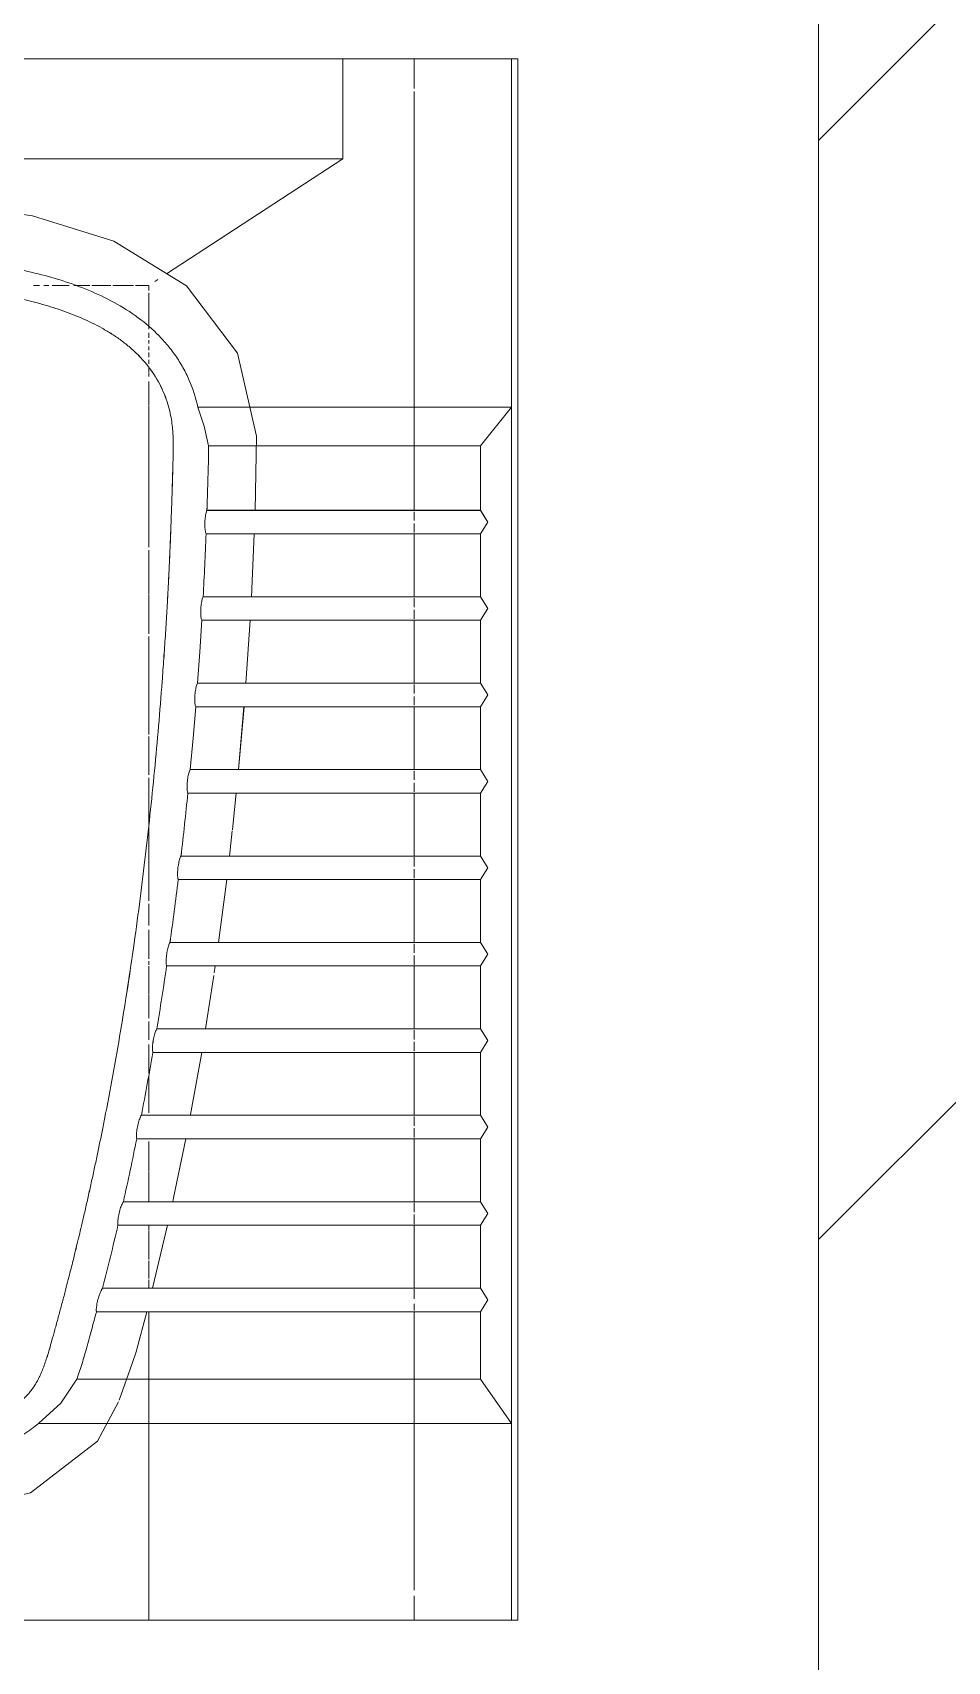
# Model space of a CAD drawing. Header units: millimetres. Extents: x -4000 to 187956, y -58990 to 162485.
# Drawn here: x 3847 to 4200, y 76536 to 77165 of the extents above; entities that cross this region are included whole.
import ezdxf

# ---------------------------------------------------------------- set-up
doc = ezdxf.new("R2010")
doc.units = ezdxf.units.MM
for name, color, linetype, lineweight in [('A-WALL', 113, 'Continuous', 13), ('A-WALL-PATT', 111, 'Continuous', 13), ('P-SANR-FIXT', 6, 'Continuous', 9)]:
    doc.layers.add(name, color=color, linetype=linetype, lineweight=lineweight)

# ---------------------------------------------------------------- blocks, each defined once
blk = doc.blocks.new('WCPan-SquattingPan-Vitra-ArkitektSeries-5952 - CMPX502N-V874-FFS - TANG 1')
at = {"layer": 'P-SANR-FIXT', "color": 250}
for p, q in [((250.56, 212.38), (-250.56, 212.38)), ((250.56, 212.38), (250.56, 77.95)), ((252.96, 212.38), (250.56, 212.38)), ((252.96, -390.25), (252.96, 212.38)), ((129.51, 77.95), (250.56, 77.95)), ((250.56, 77.95), (238.61, 63.05)), ((250.56, -314.32), (250.56, 77.95)), ((238.61, 63.05), (133.65, 63.05)), ((238.61, 38.12), (238.61, 63.05)), ((238.61, 38.12), (133, 38.12)), ((132.67, 29.03), (238.61, 29.03)), ((238.61, 4.77), (238.61, 29.03)), ((238.61, 4.77), (131.54, 4.77)), ((131.02, -4.33), (238.61, -4.33)), ((238.61, -28.59), (238.61, -4.33)), ((238.61, -28.59), (129.37, -28.59)), ((128.66, -37.68), (238.61, -37.68)), ((238.61, -61.94), (238.61, -37.68)), ((238.61, -61.94), (126.53, -61.94)), ((125.63, -71.04), (238.61, -71.04)), ((238.61, -95.3), (238.61, -71.04)), ((238.61, -95.3), (123, -95.3)), ((121.91, -104.39), (238.61, -104.39)), ((238.61, -128.65), (238.61, -104.39)), ((238.61, -128.65), (118.75, -128.65)), ((117.45, -137.74), (238.61, -137.74)), ((238.61, -162), (238.61, -137.74)), ((238.61, -162), (113.67, -162)), ((112.13, -171.1), (238.61, -171.1)), ((238.61, -195.36), (238.61, -171.1)), ((238.61, -195.36), (107.69, -195.36)), ((105.9, -204.45), (238.61, -204.45)), ((238.61, -204.45), (238.61, -228.71)), ((238.61, -228.71), (100.75, -228.71)), ((98.67, -237.81), (238.61, -237.81)), ((238.61, -262.07), (238.61, -237.81)), ((238.61, -262.07), (92.74, -262.07)), ((90.37, -271.16), (238.61, -271.16)), ((238.61, -297.17), (238.61, -271.16)), ((82.82, -297.17), (238.61, -297.17)), ((238.61, -297.17), (250.56, -314.32)), ((250.56, -314.32), (68.02, -314.32)), ((250.56, -314.32), (250.56, -390.25)), ((250.56, -390.25), (-250.56, -390.25)), ((250.56, -390.25), (252.96, -390.25))]:
    blk.add_line(p, q, dxfattribs=at)
at = {"layer": 'P-SANR-FIXT', "color": 253}
for p, q in [((185.5, 212.38), (25, 212.38)), ((185.5, 173.73), (185.5, 212.38)), ((185.5, 212.38), (212.95, 212.38)), ((212.95, 212.38), (212.95, 200.97)), ((252.96, 212.38), (212.95, 212.38)), ((212.95, 199.81), (212.95, 38.12)), ((185.5, 173.73), (-184.71, 173.73)), ((117.43, 129.42), (185.5, 173.73)), ((66.03, 124.95), (68.38, 124.95)), ((110.55, 78.62), (110.55, 87.84)), ((110.55, 23.87), (110.55, 78.35)), ((212.95, 37.56), (212.95, 34.16)), ((212.95, 33), (212.95, 29.59)), ((151.27, 29.02), (150.15, 4.79)), ((212.95, 29.03), (212.95, 4.77)), ((110.55, 5.62), (110.55, 22.72)), ((110.55, -9.6), (110.55, 5.36)), ((212.95, 4.22), (212.95, 0.8)), ((149.63, -4.32), (148.01, -28.61)), ((212.95, -0.34), (212.95, -3.77)), ((212.95, -4.33), (212.95, -28.59)), ((110.55, -48.42), (110.55, -10.59)), ((212.95, -29.13), (212.95, -32.57)), ((147.31, -37.71), (145.19, -61.94)), ((212.95, -33.69), (212.95, -37.13)), ((212.95, -37.68), (212.95, -61.94)), ((110.55, -63.98), (110.55, -49.13)), ((212.95, -62.46), (212.95, -65.94)), ((110.55, -82.91), (110.55, -65.09)), ((212.95, -67.02), (212.95, -70.5)), ((144.31, -71.03), (142.84, -85.13)), ((212.95, -71.04), (212.95, -95.3)), ((142.79, -85.63), (141.71, -95.3)), ((212.95, -95.8), (212.95, -99.31)), ((212.95, -100.36), (212.95, -103.87)), ((140.63, -104.4), (137.5, -128.65)), ((212.95, -104.39), (212.95, -128.65)), ((212.95, -129.14), (212.95, -132.68)), ((136.22, -137.75), (135.84, -140.38)), ((212.95, -133.69), (212.95, -137.24)), ((212.95, -137.74), (212.95, -162)), ((135.69, -141.39), (132.5, -162.01)), ((212.95, -162.47), (212.95, -166.05)), ((212.95, -167.03), (212.95, -170.61)), ((212.95, -171.1), (212.95, -195.36)), ((212.95, -195.8), (212.95, -199.43)), ((212.95, -200.36), (212.95, -203.99)), ((212.95, -204.45), (212.95, -228.71)), ((212.95, -229.13), (212.95, -232.8)), ((212.95, -233.69), (212.95, -237.36)), ((212.95, -237.81), (212.95, -262.07)), ((212.95, -262.46), (212.95, -266.18)), ((212.95, -268.13), (212.95, -270.74)), ((109.75, -271.26), (105.82, -286.12)), ((110.55, -340.98), (110.55, -271.16)), ((212.95, -271.16), (212.95, -378.62)), ((110.55, -390.25), (110.55, -341.14)), ((212.95, -380.83), (212.95, -390.25)), ((-110.49, -390.25), (110.55, -390.25)), ((212.95, -390.25), (110.55, -390.25)), ((212.95, -390.25), (252.96, -390.25))]:
    blk.add_line(p, q, dxfattribs=at)
at = {"layer": 'P-SANR-FIXT', "color": 254}
for p, q in [((112.91, 126.48), (114.09, 127.25)), ((70.06, 124.95), (71.99, 124.95)), ((73.28, 124.95), (76.77, 124.95)), ((76.95, 124.95), (79.82, 124.95)), ((81.63, 124.95), (87.76, 124.95)), ((88.55, 124.95), (95.86, 124.95)), ((96.73, 124.95), (104.68, 124.95)), ((105.48, 124.95), (110.44, 124.95)), ((110.55, 123.02), (110.55, 124.91)), ((110.55, 116.88), (110.55, 122.11)), ((110.55, 108.09), (110.55, 116.84)), ((110.55, 104.72), (110.55, 106.57)), ((110.55, 102.5), (110.55, 103.79)), ((110.55, 99.94), (110.55, 101.38)), ((110.55, 97.22), (110.55, 99.08)), ((110.55, 94.63), (110.55, 96.22)), ((110.55, 91.5), (110.55, 93.48)), ((110.55, 89.78), (110.55, 91.17)), ((110.55, -112.6), (110.55, -83.11)), ((110.55, -122.13), (110.55, -113.71)), ((110.55, -134.93), (110.55, -123.75)), ((110.55, -137.32), (110.55, -135.93)), ((110.55, -148.62), (110.55, -137.83)), ((110.55, -157.87), (110.55, -148.92)), ((110.55, -166.21), (110.55, -159.16)), ((110.55, -179.1), (110.55, -168.05)), ((110.55, -194.42), (110.55, -179.98)), ((110.55, -216.97), (110.55, -205.52)), ((110.55, -228.71), (110.55, -217.24)), ((110.55, -239.63), (110.55, -237.81)), ((110.55, -250.97), (110.55, -239.87)), ((110.55, -258.37), (110.55, -251.55)), ((110.55, -262.07), (110.55, -258.87))]:
    blk.add_line(p, q, dxfattribs=at)
at = {"layer": 'P-SANR-FIXT', "color": 253, "flags": 128}
for points in [[(0, 157.68), (32.87, 156.4), (65.64, 151.75), (97.11, 142.05), (125.05, 124.81), (144.85, 98.72), (152.19, 66.81), (151.63, 38.12)], [(130.99, -171.1), (126.68, -195), (126.66, -195.13)], [(124.85, -204.47), (120.1, -227.27), (119.78, -228.72)], [(117.74, -237.83), (112.6, -259.36), (111.93, -262.08)], [(105.77, -286.29), (104.15, -291.21), (99.18, -305.32)], [(98.93, -305.96), (90.78, -321.14), (64.92, -341.06), (32.93, -348.27)]]:
    blk.add_lwpolyline(points, dxfattribs=at)
at = {"layer": 'P-SANR-FIXT', "color": 250, "flags": 128}
for points in [[(133.65, 63.05), (131.99, 70.57), (129.51, 77.95)], [(238.61, 29.03), (241.4, 33.57), (238.61, 38.12)], [(238.61, -4.33), (241.4, 0.22), (238.61, 4.77)], [(129.37, -28.59), (130.24, -16.46), (131.02, -4.33)], [(238.61, -37.68), (241.4, -33.13), (238.61, -28.59)], [(126.53, -61.94), (127.64, -49.82), (128.66, -37.68)], [(238.61, -71.04), (241.4, -66.49), (238.61, -61.94)], [(238.61, -104.39), (241.4, -99.84), (238.61, -95.3)], [(238.61, -137.74), (241.4, -133.2), (238.61, -128.65)], [(238.61, -171.1), (241.4, -166.55), (238.61, -162)], [(238.61, -204.45), (241.4, -199.91), (238.61, -195.36)], [(238.61, -237.81), (241.4, -233.26), (238.61, -228.71)], [(238.61, -271.16), (241.4, -266.61), (238.61, -262.07)], [(68.02, -314.32), (76.62, -306.47), (82.82, -297.17)]]:
    blk.add_lwpolyline(points, dxfattribs=at)
at = {"layer": 'P-SANR-FIXT', "color": 250}
blk.add_arc((-1176.21, 51.26), 1307.39, 350.61189, 351.68789, dxfattribs=at)
for points, knots in [([(129.51, 77.95), (128.74, 81.46), (127.07, 86.68), (123.84, 93.23), (120.89, 97.97), (117.48, 102.37), (112.51, 107.69), (105.49, 113.48), (96.06, 119.21), (86.05, 123.75), (75.88, 127.3), (65.19, 130.16), (54.55, 132.3), (43.7, 133.93), (32.53, 135.12), (17.68, 136.15), (6.8, 136.38), (0, 136.38)], [0, 0, 0, 0, 0.071429, 0.107143, 0.142857, 0.178571, 0.214286, 0.285714, 0.357143, 0.428571, 0.5, 0.571429, 0.642857, 0.714286, 0.785714, 0.857143, 1, 1, 1, 1]), ([(0, 125.43), (5.34, 125.43), (13.8, 125.28), (25.48, 124.65), (34.36, 123.93), (43.13, 122.93), (51.71, 121.64), (60.17, 120.01), (68.57, 117.97), (76.78, 115.45), (84.8, 112.37), (91.35, 109.16), (96.35, 106.18), (99.91, 103.74), (103.38, 100.99), (107.85, 96.84), (112.84, 90.74), (116.21, 84.15), (117.97, 79.09), (118.88, 75.48), (119.45, 72.3), (119.77, 69.47), (119.93, 66.83), (119.98, 64.71), (119.99, 63.03), (119.99, 62.01), (119.98, 61.16), (119.97, 60.06), (119.93, 58.25), (119.86, 55.26), (119.75, 51.42), (119.64, 47.54), (119.53, 44.03), (119.42, 40.71), (119.29, 36.98), (119.11, 31.92), (118.92, 26.93), (118.73, 22.47), (118.58, 19.03), (118.44, 16.16), (118.31, 13.45), (118.19, 10.96), (118.07, 8.66), (117.96, 6.69), (117.85, 4.57), (117.69, 1.79), (117.49, -1.72), (117.23, -5.98), (116.95, -10.31), (116.66, -14.74), (116.26, -20.61), (115.51, -30.84), (114.35, -45.2), (112.27, -68.07), (109.21, -96.69), (105.5, -125.36), (102.12, -148.02), (99.36, -165), (96.36, -181.94), (93.51, -196.84), (91.28, -207.81), (89.79, -214.88), (88.65, -220.17), (87.48, -225.47), (86.49, -229.85), (85.66, -233.44), (84.91, -236.67), (84.11, -240.05), (83.22, -243.76), (82.25, -247.78), (81.22, -251.94), (80.18, -256.07), (79.26, -259.65), (78.18, -263.8), (76.91, -268.61), (75.82, -272.63), (74.96, -275.78), (74.1, -278.92), (73.15, -282.36), (72.21, -285.67), (71.41, -288.37), (70.37, -291.52), (69.25, -294.43), (68.05, -296.98), (67.13, -298.69), (66.09, -300.32), (64.44, -302.55), (61.91, -305.27), (58.14, -308.26), (54.39, -310.43), (51.04, -311.95), (47.42, -313.32), (42.84, -314.6), (38.33, -315.36), (34.88, -315.75), (31.62, -316.04), (27.15, -316.34), (22.37, -316.52), (18.42, -316.6), (14.39, -316.65), (9.97, -316.64), (5.12, -316.57), (1.82, -316.53), (0, -316.53)], [0, 0, 0, 0, 0.029412, 0.044118, 0.058824, 0.073529, 0.088235, 0.102941, 0.117647, 0.132353, 0.147059, 0.161765, 0.169118, 0.176471, 0.183824, 0.191176, 0.205882, 0.220588, 0.227941, 0.235294, 0.242647, 0.25, 0.257353, 0.264706, 0.268382, 0.272059, 0.273897, 0.275735, 0.279412, 0.283088, 0.286765, 0.290441, 0.292279, 0.294118, 0.297794, 0.301471, 0.308824, 0.316176, 0.323529, 0.330882, 0.338235, 0.345588, 0.349265, 0.352941, 0.356618, 0.360294, 0.367647, 0.375, 0.382353, 0.389706, 0.397059, 0.411765, 0.441176, 0.470588, 0.529412, 0.588235, 0.617647, 0.647059, 0.676471, 0.705882, 0.724265, 0.733456, 0.742647, 0.751838, 0.761029, 0.765625, 0.770221, 0.779412, 0.788603, 0.797794, 0.806985, 0.811581, 0.816176, 0.820772, 0.825368, 0.829963, 0.832261, 0.834559, 0.839154, 0.84375, 0.848346, 0.852941, 0.862132, 0.866728, 0.871324, 0.875919, 0.880515, 0.889706, 0.898897, 0.908088, 0.912684, 0.917279, 0.926471, 0.935662, 0.940257, 0.944853, 0.954044, 0.963235, 0.967831, 0.972426, 0.981618, 0.990809, 1, 1, 1, 1]), ([(133, 38.12), (133.02, 38.49), (133.05, 39.59), (133.13, 41.91), (133.21, 44.37), (133.3, 47.23), (133.41, 50.94), (133.53, 55.18), (133.61, 58.72), (133.65, 60.9), (133.65, 62.09), (133.65, 62.73), (133.65, 63.05)], [0, 0, 0, 0, 0.125, 0.25, 0.3125, 0.375, 0.5, 0.625, 0.75, 0.875, 0.9375, 1, 1, 1, 1]), ([(133, 38.12), (132.92, 37.97), (132.77, 37.58), (132.49, 36.52), (132.24, 34.77), (132.15, 32.41), (132.3, 30.29), (132.53, 29.34), (132.67, 29.03)], [0, 0, 0, 0, 0.1, 0.2, 0.4, 0.6, 0.8, 1, 1, 1, 1]), ([(131.54, 4.77), (131.46, 4.61), (131.3, 4.22), (131.07, 3.43), (130.89, 2.48), (130.69, 1.04), (130.57, -0.93), (130.67, -3.06), (130.88, -4.01), (131.02, -4.33)], [0, 0, 0, 0, 0.1, 0.2, 0.3, 0.4, 0.6, 0.8, 1, 1, 1, 1]), ([(129.37, -28.59), (129.28, -28.74), (129.12, -29.13), (128.88, -29.92), (128.67, -30.87), (128.44, -32.31), (128.29, -34.28), (128.34, -36.41), (128.54, -37.37), (128.66, -37.68)], [0, 0, 0, 0, 0.1, 0.2, 0.3, 0.4, 0.6, 0.8, 1, 1, 1, 1]), ([(126.53, -61.94), (126.43, -62.1), (126.26, -62.48), (126, -63.27), (125.78, -64.22), (125.52, -65.66), (125.32, -67.62), (125.34, -69.76), (125.51, -70.72), (125.63, -71.04)], [0, 0, 0, 0, 0.1, 0.2, 0.3, 0.4, 0.6, 0.8, 1, 1, 1, 1]), ([(123, -95.3), (122.9, -95.45), (122.72, -95.84), (122.45, -96.62), (122.2, -97.57), (121.92, -99), (121.68, -100.97), (121.65, -103.11), (121.8, -104.07), (121.91, -104.39)], [0, 0, 0, 0, 0.1, 0.2, 0.3, 0.4, 0.6, 0.8, 1, 1, 1, 1]), ([(118.75, -128.65), (118.65, -128.81), (118.46, -129.19), (118.17, -129.97), (117.9, -130.92), (117.66, -131.99), (117.47, -133.13), (117.28, -134.67), (117.21, -136.46), (117.34, -137.43), (117.45, -137.74)], [0, 0, 0, 0, 0.1, 0.2, 0.3, 0.4, 0.5, 0.6, 0.8, 1, 1, 1, 1]), ([(113.67, -162), (113.57, -162.16), (113.37, -162.55), (113.06, -163.33), (112.76, -164.27), (112.5, -165.34), (112.27, -166.47), (112.04, -168.01), (111.93, -169.81), (112.03, -170.78), (112.13, -171.1)], [0, 0, 0, 0, 0.1, 0.2, 0.3, 0.4, 0.5, 0.6, 0.8, 1, 1, 1, 1]), ([(107.69, -195.36), (107.59, -195.51), (107.37, -195.9), (107.04, -196.68), (106.72, -197.62), (106.42, -198.68), (106.17, -199.82), (105.9, -201.35), (105.73, -203.15), (105.81, -204.13), (105.9, -204.45)], [0, 0, 0, 0, 0.1, 0.2, 0.3, 0.4, 0.5, 0.6, 0.8, 1, 1, 1, 1]), ([(100.75, -228.71), (100.64, -228.87), (100.41, -229.26), (100.05, -230.03), (99.7, -230.97), (99.38, -232.03), (99.08, -233.16), (98.77, -234.69), (98.54, -236.5), (98.59, -237.48), (98.67, -237.81)], [0, 0, 0, 0, 0.1, 0.2, 0.3, 0.4, 0.5, 0.6, 0.8, 1, 1, 1, 1]), ([(92.74, -262.07), (92.63, -262.22), (92.39, -262.61), (92, -263.38), (91.62, -264.32), (91.26, -265.37), (90.93, -266.5), (90.56, -268.03), (90.27, -269.84), (90.29, -270.84), (90.37, -271.16)], [0, 0, 0, 0, 0.1, 0.2, 0.3, 0.4, 0.5, 0.6, 0.8, 1, 1, 1, 1]), ([(82.82, -297.17), (83.19, -296.17), (83.9, -294.18), (84.83, -291.21), (85.76, -288.01), (86.74, -284.5), (87.81, -280.6), (89.16, -275.66), (89.96, -272.69), (90.37, -271.16)], [0, 0, 0, 0, 0.125, 0.25, 0.375, 0.5, 0.625, 0.75, 1, 1, 1, 1]), ([(0, -327.48), (2.52, -327.48), (5.85, -327.54), (10.4, -327.58), (14, -327.59), (17.77, -327.56), (21.35, -327.49), (24.76, -327.39), (28.16, -327.24), (31.64, -327.02), (34.43, -326.79), (36.62, -326.57), (38.99, -326.3), (43.33, -325.66), (48.02, -324.57), (52.47, -323.14), (55.92, -321.79), (59.29, -320.2), (63.48, -317.84), (66.31, -315.78), (68.02, -314.32)], [0, 0, 0, 0, 0.1, 0.15, 0.2, 0.25, 0.3, 0.35, 0.4, 0.45, 0.5, 0.525, 0.55, 0.6, 0.7, 0.75, 0.8, 0.85, 0.9, 1, 1, 1, 1])]:
    blk.add_open_spline(points, degree=3, knots=knots, dxfattribs=at)
for points in [[(131.54, 4.77), (131.77, 8.86), (132.17, 16.89), (132.51, 24.93), (132.67, 29.03)], [(123, -95.3), (123.47, -91.26), (124.37, -83.17), (125.22, -75.08), (125.63, -71.04)], [(118.75, -128.65), (119.31, -124.61), (120.4, -116.53), (121.42, -108.44), (121.91, -104.39)], [(107.69, -195.36), (108.47, -191.32), (109.99, -183.24), (111.43, -175.15), (112.13, -171.1)], [(100.75, -228.71), (101.65, -224.68), (103.41, -216.6), (105.08, -208.51), (105.9, -204.45)], [(92.74, -262.07), (93.78, -258.04), (95.8, -249.96), (97.73, -241.86), (98.67, -237.81)]]:
    blk.add_open_spline(points, degree=3, dxfattribs=at)
blk = doc.blocks.new('CMF2_NHAXUONG_A_rvt-1-FFS - TANG 1')
at = {"layer": 'A-WALL-PATT', "lineweight": 9}
h = blk.add_hatch(dxfattribs=at)
h.set_pattern_fill('FP_12', color=250, style=0, pattern_type=2)
h.set_pattern_definition([(45, (0, 0), (-212.132, 212.132), [])])
h.paths.add_polyline_path([(4150, 76100), (4350, 76100), (4350, 78800), (4150, 78800), (4150, 76674.37)])
at = {"layer": 'A-WALL', "color": 50, "lineweight": 15}
blk.add_line((4150, 78800), (4150, 76100), dxfattribs=at)
at = {"layer": 'P-SANR-FIXT', "color": 250}
for p, q in [((4031.59, 77154.88), (3530.48, 77154.88)), ((4031.59, 77154.88), (4031.59, 77020.45)), ((4033.99, 77154.88), (4031.59, 77154.88)), ((4033.99, 76552.26), (4033.99, 77154.88)), ((3910.54, 77020.45), (4031.59, 77020.45)), ((4031.59, 77020.45), (4019.65, 77005.55)), ((4031.59, 76628.18), (4031.59, 77020.45)), ((4019.65, 77005.55), (3914.69, 77005.55)), ((4019.65, 76980.63), (4019.65, 77005.55)), ((4019.65, 76980.63), (3914.04, 76980.63)), ((3913.71, 76971.53), (4019.65, 76971.53)), ((4019.65, 76947.27), (4019.65, 76971.53)), ((4019.65, 76947.27), (3912.58, 76947.27)), ((3912.05, 76938.18), (4019.65, 76938.18)), ((4019.65, 76913.92), (4019.65, 76938.18)), ((4019.65, 76913.92), (3910.41, 76913.92)), ((3909.7, 76904.82), (4019.65, 76904.82)), ((4019.65, 76880.56), (4019.65, 76904.82)), ((4019.65, 76880.56), (3907.56, 76880.56)), ((3906.67, 76871.47), (4019.65, 76871.47)), ((4019.65, 76847.21), (4019.65, 76871.47)), ((4019.65, 76847.21), (3904.03, 76847.21)), ((3902.95, 76838.11), (4019.65, 76838.11)), ((4019.65, 76813.85), (4019.65, 76838.11)), ((4019.65, 76813.85), (3899.78, 76813.85)), ((3898.49, 76804.76), (4019.65, 76804.76)), ((4019.65, 76780.5), (4019.65, 76804.76)), ((4019.65, 76780.5), (3894.71, 76780.5)), ((3893.17, 76771.4), (4019.65, 76771.4)), ((4019.65, 76747.14), (4019.65, 76771.4)), ((4019.65, 76747.14), (3888.73, 76747.14)), ((3886.94, 76738.05), (4019.65, 76738.05)), ((4019.65, 76738.05), (4019.65, 76713.79)), ((4019.65, 76713.79), (3881.78, 76713.79)), ((3879.71, 76704.7), (4019.65, 76704.7)), ((4019.65, 76680.44), (4019.65, 76704.7)), ((4019.65, 76680.44), (3873.78, 76680.44)), ((3871.4, 76671.34), (4019.65, 76671.34)), ((4019.65, 76645.33), (4019.65, 76671.34)), ((3863.86, 76645.33), (4019.65, 76645.33)), ((4019.65, 76645.33), (4031.59, 76628.18)), ((4031.59, 76628.18), (3849.06, 76628.18)), ((4031.59, 76628.18), (4031.59, 76552.26)), ((4031.59, 76552.26), (3530.48, 76552.26)), ((4031.59, 76552.26), (4033.99, 76552.26))]:
    blk.add_line(p, q, dxfattribs=at)
at = {"layer": 'P-SANR-FIXT', "color": 253}
for p, q in [((3966.54, 77154.88), (3806.04, 77154.88)), ((3966.54, 77116.23), (3966.54, 77154.88)), ((3966.54, 77154.88), (3993.99, 77154.88)), ((3993.99, 77154.88), (3993.99, 77143.47)), ((4033.99, 77154.88), (3993.99, 77154.88)), ((3993.99, 77142.32), (3993.99, 76980.63)), ((3966.54, 77116.23), (3596.32, 77116.23)), ((3898.46, 77071.93), (3966.54, 77116.23)), ((3847.07, 77067.45), (3849.42, 77067.45)), ((3891.59, 77021.13), (3891.59, 77030.35)), ((3891.59, 76966.37), (3891.59, 77020.86)), ((3993.99, 76980.07), (3993.99, 76976.66)), ((3993.99, 76975.5), (3993.99, 76972.1)), ((3932.31, 76971.53), (3931.19, 76947.29)), ((3993.99, 76971.53), (3993.99, 76947.27)), ((3891.59, 76948.13), (3891.59, 76965.22)), ((3891.59, 76932.91), (3891.59, 76947.86)), ((3993.99, 76946.72), (3993.99, 76943.3)), ((3930.67, 76938.19), (3929.04, 76913.9)), ((3993.99, 76942.16), (3993.99, 76938.73)), ((3993.99, 76938.18), (3993.99, 76913.92)), ((3891.59, 76894.08), (3891.59, 76931.92)), ((3993.99, 76913.38), (3993.99, 76909.93)), ((3928.34, 76904.8), (3926.23, 76880.57)), ((3993.99, 76908.82), (3993.99, 76905.37)), ((3993.99, 76904.82), (3993.99, 76880.56)), ((3891.59, 76878.52), (3891.59, 76893.37)), ((3993.99, 76880.04), (3993.99, 76876.57)), ((3891.59, 76859.59), (3891.59, 76877.41)), ((3993.99, 76875.48), (3993.99, 76872)), ((3925.35, 76871.48), (3923.88, 76857.38)), ((3993.99, 76871.47), (3993.99, 76847.21)), ((3923.82, 76856.87), (3922.74, 76847.2)), ((3993.99, 76846.7), (3993.99, 76843.2)), ((3993.99, 76842.14), (3993.99, 76838.63)), ((3921.67, 76838.1), (3918.54, 76813.85)), ((3993.99, 76838.11), (3993.99, 76813.85)), ((3993.99, 76813.37), (3993.99, 76809.83)), ((3917.26, 76804.75), (3916.87, 76802.12)), ((3993.99, 76808.81), (3993.99, 76805.26)), ((3993.99, 76804.76), (3993.99, 76780.5)), ((3916.73, 76801.11), (3913.54, 76780.5)), ((3993.99, 76780.03), (3993.99, 76776.45)), ((3993.99, 76775.48), (3993.99, 76771.89)), ((3993.99, 76771.4), (3993.99, 76747.14)), ((3993.99, 76746.7), (3993.99, 76743.08)), ((3993.99, 76742.15), (3993.99, 76738.51)), ((3993.99, 76738.05), (3993.99, 76713.79)), ((3993.99, 76713.37), (3993.99, 76709.7)), ((3993.99, 76708.82), (3993.99, 76705.14)), ((3993.99, 76704.7), (3993.99, 76680.44)), ((3993.99, 76680.04), (3993.99, 76676.32)), ((3993.99, 76674.37), (3993.99, 76671.76)), ((3890.79, 76671.24), (3886.86, 76656.38)), ((3891.59, 76601.52), (3891.59, 76671.34)), ((3993.99, 76671.34), (3993.99, 76563.88)), ((3891.59, 76552.26), (3891.59, 76601.36)), ((3993.99, 76561.68), (3993.99, 76552.26)), ((3670.54, 76552.26), (3891.59, 76552.26)), ((3993.99, 76552.26), (3891.59, 76552.26)), ((3993.99, 76552.26), (4033.99, 76552.26))]:
    blk.add_line(p, q, dxfattribs=at)
at = {"layer": 'P-SANR-FIXT', "color": 254}
for p, q in [((3893.94, 77068.98), (3895.13, 77069.76)), ((3851.09, 77067.45), (3853.03, 77067.45)), ((3854.32, 77067.45), (3857.81, 77067.45)), ((3857.98, 77067.45), (3860.85, 77067.45)), ((3862.66, 77067.45), (3868.8, 77067.45)), ((3869.58, 77067.45), (3876.89, 77067.45)), ((3877.77, 77067.45), (3885.71, 77067.45)), ((3886.52, 77067.45), (3891.48, 77067.45)), ((3891.59, 77065.52), (3891.59, 77067.41)), ((3891.59, 77059.39), (3891.59, 77064.61)), ((3891.59, 77050.59), (3891.59, 77059.35)), ((3891.59, 77047.22), (3891.59, 77049.07)), ((3891.59, 77045), (3891.59, 77046.29)), ((3891.59, 77042.44), (3891.59, 77043.88)), ((3891.59, 77039.72), (3891.59, 77041.59)), ((3891.59, 77037.13), (3891.59, 77038.72)), ((3891.59, 77034), (3891.59, 77035.99)), ((3891.59, 77032.28), (3891.59, 77033.67)), ((3891.59, 76829.91), (3891.59, 76859.39)), ((3891.59, 76820.38), (3891.59, 76828.79)), ((3891.59, 76807.57), (3891.59, 76818.75)), ((3891.59, 76805.18), (3891.59, 76806.58)), ((3891.59, 76793.89), (3891.59, 76804.67)), ((3891.59, 76784.64), (3891.59, 76793.58)), ((3891.59, 76776.29), (3891.59, 76783.34)), ((3891.59, 76763.4), (3891.59, 76774.45)), ((3891.59, 76748.09), (3891.59, 76762.52)), ((3891.59, 76725.54), (3891.59, 76736.99)), ((3891.59, 76713.79), (3891.59, 76725.26)), ((3891.59, 76702.88), (3891.59, 76704.7)), ((3891.59, 76691.53), (3891.59, 76702.64)), ((3891.59, 76684.14), (3891.59, 76690.95)), ((3891.59, 76680.44), (3891.59, 76683.63))]:
    blk.add_line(p, q, dxfattribs=at)
at = {"layer": 'P-SANR-FIXT', "color": 253, "flags": 128}
for points in [[(3781.04, 77100.18), (3813.91, 77098.9), (3846.67, 77094.25), (3878.15, 77084.55), (3906.09, 77067.31), (3925.89, 77041.23), (3933.22, 77009.31), (3932.67, 76980.62)], [(3912.02, 76771.4), (3907.72, 76747.5), (3907.7, 76747.38)], [(3905.88, 76738.03), (3901.14, 76715.23), (3900.82, 76713.79)], [(3898.78, 76704.67), (3893.64, 76683.14), (3892.97, 76680.42)], [(3886.8, 76656.21), (3885.18, 76651.29), (3880.22, 76637.19)], [(3879.97, 76636.54), (3871.82, 76621.36), (3845.96, 76601.44), (3813.97, 76594.23)]]:
    blk.add_lwpolyline(points, dxfattribs=at)
at = {"layer": 'P-SANR-FIXT', "color": 250, "flags": 128}
for points in [[(3914.69, 77005.55), (3913.03, 77013.07), (3910.54, 77020.45)], [(4019.65, 76971.53), (4022.44, 76976.08), (4019.65, 76980.63)], [(4019.65, 76938.18), (4022.44, 76942.72), (4019.65, 76947.27)], [(3910.41, 76913.92), (3911.27, 76926.04), (3912.05, 76938.18)], [(4019.65, 76904.82), (4022.44, 76909.37), (4019.65, 76913.92)], [(3907.56, 76880.56), (3908.68, 76892.69), (3909.7, 76904.82)], [(4019.65, 76871.47), (4022.44, 76876.01), (4019.65, 76880.56)], [(4019.65, 76838.11), (4022.44, 76842.66), (4019.65, 76847.21)], [(4019.65, 76804.76), (4022.44, 76809.31), (4019.65, 76813.85)], [(4019.65, 76771.4), (4022.44, 76775.95), (4019.65, 76780.5)], [(4019.65, 76738.05), (4022.44, 76742.6), (4019.65, 76747.14)], [(4019.65, 76704.7), (4022.44, 76709.24), (4019.65, 76713.79)], [(4019.65, 76671.34), (4022.44, 76675.89), (4019.65, 76680.44)], [(3849.06, 76628.18), (3857.65, 76636.03), (3863.86, 76645.33)]]:
    blk.add_lwpolyline(points, dxfattribs=at)
at = {"layer": 'P-SANR-FIXT', "color": 250}
blk.add_arc((2604.83, 76993.76), 1307.39, 350.61189, 351.68789, dxfattribs=at)
for points, knots in [([(3910.54, 77020.45), (3909.78, 77023.96), (3908.11, 77029.18), (3904.88, 77035.74), (3901.92, 77040.47), (3898.52, 77044.87), (3893.54, 77050.19), (3886.53, 77055.98), (3877.1, 77061.71), (3867.09, 77066.26), (3856.92, 77069.8), (3846.22, 77072.66), (3835.59, 77074.8), (3824.73, 77076.43), (3813.57, 77077.62), (3798.71, 77078.65), (3787.84, 77078.88), (3781.04, 77078.88)], [0, 0, 0, 0, 0.071429, 0.107143, 0.142857, 0.178571, 0.214286, 0.285714, 0.357143, 0.428571, 0.5, 0.571429, 0.642857, 0.714286, 0.785714, 0.857143, 1, 1, 1, 1]), ([(3781.04, 77067.93), (3786.37, 77067.93), (3794.84, 77067.79), (3806.52, 77067.16), (3815.4, 77066.43), (3824.16, 77065.43), (3832.75, 77064.14), (3841.21, 77062.52), (3849.61, 77060.47), (3857.82, 77057.96), (3865.84, 77054.87), (3872.39, 77051.67), (3877.39, 77048.68), (3880.95, 77046.24), (3884.42, 77043.5), (3888.89, 77039.35), (3893.87, 77033.25), (3897.25, 77026.65), (3899, 77021.59), (3899.92, 77017.98), (3900.49, 77014.81), (3900.81, 77011.98), (3900.97, 77009.33), (3901.02, 77007.21), (3901.03, 77005.54), (3901.02, 77004.51), (3901.02, 77003.67), (3901, 77002.57), (3900.97, 77000.76), (3900.9, 76997.76), (3900.79, 76993.93), (3900.67, 76990.04), (3900.56, 76986.53), (3900.46, 76983.22), (3900.33, 76979.48), (3900.15, 76974.42), (3899.95, 76969.43), (3899.77, 76964.98), (3899.61, 76961.54), (3899.48, 76958.67), (3899.35, 76955.95), (3899.22, 76953.47), (3899.1, 76951.17), (3899, 76949.19), (3898.88, 76947.08), (3898.73, 76944.3), (3898.52, 76940.79), (3898.26, 76936.53), (3897.99, 76932.2), (3897.7, 76927.77), (3897.29, 76921.9), (3896.55, 76911.66), (3895.39, 76897.3), (3893.3, 76874.43), (3890.24, 76845.81), (3886.53, 76817.15), (3883.15, 76794.48), (3880.39, 76777.5), (3877.4, 76760.56), (3874.55, 76745.66), (3872.32, 76734.69), (3870.83, 76727.63), (3869.68, 76722.34), (3868.51, 76717.03), (3867.52, 76712.65), (3866.7, 76709.06), (3865.95, 76705.83), (3865.15, 76702.45), (3864.26, 76698.74), (3863.28, 76694.72), (3862.25, 76690.57), (3861.21, 76686.44), (3860.3, 76682.85), (3859.22, 76678.71), (3857.94, 76673.89), (3856.86, 76669.87), (3856, 76666.72), (3855.14, 76663.58), (3854.19, 76660.15), (3853.25, 76656.83), (3852.44, 76654.14), (3851.41, 76650.98), (3850.29, 76648.08), (3849.09, 76645.52), (3848.16, 76643.82), (3847.12, 76642.18), (3845.47, 76639.95), (3842.94, 76637.23), (3839.17, 76634.25), (3835.43, 76632.07), (3832.08, 76630.55), (3828.45, 76629.18), (3823.88, 76627.9), (3819.36, 76627.14), (3815.92, 76626.76), (3812.65, 76626.46), (3808.19, 76626.16), (3803.41, 76625.98), (3799.45, 76625.9), (3795.43, 76625.86), (3791.01, 76625.87), (3786.16, 76625.93), (3782.86, 76625.97), (3781.04, 76625.97)], [0, 0, 0, 0, 0.029412, 0.044118, 0.058824, 0.073529, 0.088235, 0.102941, 0.117647, 0.132353, 0.147059, 0.161765, 0.169118, 0.176471, 0.183824, 0.191176, 0.205882, 0.220588, 0.227941, 0.235294, 0.242647, 0.25, 0.257353, 0.264706, 0.268382, 0.272059, 0.273897, 0.275735, 0.279412, 0.283088, 0.286765, 0.290441, 0.292279, 0.294118, 0.297794, 0.301471, 0.308824, 0.316176, 0.323529, 0.330882, 0.338235, 0.345588, 0.349265, 0.352941, 0.356618, 0.360294, 0.367647, 0.375, 0.382353, 0.389706, 0.397059, 0.411765, 0.441176, 0.470588, 0.529412, 0.588235, 0.617647, 0.647059, 0.676471, 0.705882, 0.724265, 0.733456, 0.742647, 0.751838, 0.761029, 0.765625, 0.770221, 0.779412, 0.788603, 0.797794, 0.806985, 0.811581, 0.816176, 0.820772, 0.825368, 0.829963, 0.832261, 0.834559, 0.839154, 0.84375, 0.848346, 0.852941, 0.862132, 0.866728, 0.871324, 0.875919, 0.880515, 0.889706, 0.898897, 0.908088, 0.912684, 0.917279, 0.926471, 0.935662, 0.940257, 0.944853, 0.954044, 0.963235, 0.967831, 0.972426, 0.981618, 0.990809, 1, 1, 1, 1]), ([(3914.04, 76980.63), (3914.05, 76980.99), (3914.09, 76982.09), (3914.17, 76984.41), (3914.25, 76986.87), (3914.34, 76989.74), (3914.45, 76993.44), (3914.56, 76997.68), (3914.65, 77001.22), (3914.68, 77003.4), (3914.69, 77004.59), (3914.69, 77005.23), (3914.69, 77005.55)], [0, 0, 0, 0, 0.125, 0.25, 0.3125, 0.375, 0.5, 0.625, 0.75, 0.875, 0.9375, 1, 1, 1, 1]), ([(3914.04, 76980.63), (3913.96, 76980.47), (3913.81, 76980.08), (3913.53, 76979.02), (3913.28, 76977.28), (3913.19, 76974.91), (3913.34, 76972.79), (3913.57, 76971.85), (3913.71, 76971.53)], [0, 0, 0, 0, 0.1, 0.2, 0.4, 0.6, 0.8, 1, 1, 1, 1]), ([(3912.58, 76947.27), (3912.49, 76947.12), (3912.33, 76946.73), (3912.11, 76945.94), (3911.92, 76944.98), (3911.73, 76943.54), (3911.61, 76941.57), (3911.71, 76939.44), (3911.92, 76938.49), (3912.05, 76938.18)], [0, 0, 0, 0, 0.1, 0.2, 0.3, 0.4, 0.6, 0.8, 1, 1, 1, 1]), ([(3910.41, 76913.92), (3910.32, 76913.76), (3910.15, 76913.37), (3909.91, 76912.59), (3909.71, 76911.63), (3909.48, 76910.19), (3909.32, 76908.22), (3909.38, 76906.09), (3909.57, 76905.14), (3909.7, 76904.82)], [0, 0, 0, 0, 0.1, 0.2, 0.3, 0.4, 0.6, 0.8, 1, 1, 1, 1]), ([(3907.56, 76880.56), (3907.47, 76880.41), (3907.3, 76880.02), (3907.04, 76879.23), (3906.81, 76878.28), (3906.56, 76876.85), (3906.36, 76874.88), (3906.37, 76872.74), (3906.55, 76871.78), (3906.67, 76871.47)], [0, 0, 0, 0, 0.1, 0.2, 0.3, 0.4, 0.6, 0.8, 1, 1, 1, 1]), ([(3904.03, 76847.21), (3903.94, 76847.05), (3903.76, 76846.66), (3903.49, 76845.88), (3903.24, 76844.93), (3902.95, 76843.5), (3902.71, 76841.54), (3902.68, 76839.39), (3902.84, 76838.43), (3902.95, 76838.11)], [0, 0, 0, 0, 0.1, 0.2, 0.3, 0.4, 0.6, 0.8, 1, 1, 1, 1]), ([(3899.78, 76813.85), (3899.69, 76813.7), (3899.49, 76813.31), (3899.2, 76812.53), (3898.93, 76811.58), (3898.7, 76810.51), (3898.5, 76809.37), (3898.32, 76807.84), (3898.25, 76806.05), (3898.38, 76805.08), (3898.49, 76804.76)], [0, 0, 0, 0, 0.1, 0.2, 0.3, 0.4, 0.5, 0.6, 0.8, 1, 1, 1, 1]), ([(3894.71, 76780.5), (3894.61, 76780.34), (3894.4, 76779.96), (3894.09, 76779.18), (3893.8, 76778.23), (3893.53, 76777.17), (3893.31, 76776.03), (3893.08, 76774.49), (3892.96, 76772.7), (3893.07, 76771.72), (3893.17, 76771.4)], [0, 0, 0, 0, 0.1, 0.2, 0.3, 0.4, 0.5, 0.6, 0.8, 1, 1, 1, 1]), ([(3888.73, 76747.14), (3888.62, 76746.99), (3888.41, 76746.6), (3888.08, 76745.82), (3887.76, 76744.88), (3887.46, 76743.82), (3887.2, 76742.69), (3886.93, 76741.15), (3886.76, 76739.35), (3886.84, 76738.37), (3886.94, 76738.05)], [0, 0, 0, 0, 0.1, 0.2, 0.3, 0.4, 0.5, 0.6, 0.8, 1, 1, 1, 1]), ([(3881.78, 76713.79), (3881.67, 76713.64), (3881.44, 76713.25), (3881.09, 76712.47), (3880.74, 76711.53), (3880.41, 76710.48), (3880.12, 76709.35), (3879.8, 76707.81), (3879.58, 76706.01), (3879.63, 76705.02), (3879.71, 76704.7)], [0, 0, 0, 0, 0.1, 0.2, 0.3, 0.4, 0.5, 0.6, 0.8, 1, 1, 1, 1]), ([(3873.78, 76680.44), (3873.66, 76680.28), (3873.42, 76679.89), (3873.04, 76679.12), (3872.66, 76678.19), (3872.3, 76677.13), (3871.97, 76676.01), (3871.6, 76674.48), (3871.31, 76672.66), (3871.33, 76671.67), (3871.4, 76671.34)], [0, 0, 0, 0, 0.1, 0.2, 0.3, 0.4, 0.5, 0.6, 0.8, 1, 1, 1, 1]), ([(3863.86, 76645.33), (3864.23, 76646.33), (3864.93, 76648.33), (3865.87, 76651.29), (3866.79, 76654.49), (3867.77, 76658.01), (3868.85, 76661.9), (3870.2, 76666.85), (3870.99, 76669.81), (3871.4, 76671.34)], [0, 0, 0, 0, 0.125, 0.25, 0.375, 0.5, 0.625, 0.75, 1, 1, 1, 1]), ([(3781.04, 76615.02), (3783.56, 76615.02), (3786.89, 76614.97), (3791.44, 76614.92), (3795.03, 76614.91), (3798.8, 76614.94), (3802.38, 76615.01), (3805.79, 76615.11), (3809.2, 76615.27), (3812.68, 76615.48), (3815.47, 76615.72), (3817.66, 76615.93), (3820.03, 76616.21), (3824.37, 76616.85), (3829.05, 76617.93), (3833.51, 76619.37), (3836.96, 76620.71), (3840.32, 76622.3), (3844.52, 76624.67), (3847.35, 76626.72), (3849.06, 76628.18)], [0, 0, 0, 0, 0.1, 0.15, 0.2, 0.25, 0.3, 0.35, 0.4, 0.45, 0.5, 0.525, 0.55, 0.6, 0.7, 0.75, 0.8, 0.85, 0.9, 1, 1, 1, 1])]:
    blk.add_open_spline(points, degree=3, knots=knots, dxfattribs=at)
for points in [[(3912.58, 76947.27), (3912.8, 76951.36), (3913.21, 76959.39), (3913.55, 76967.44), (3913.71, 76971.53)], [(3904.03, 76847.21), (3904.5, 76851.24), (3905.41, 76859.33), (3906.26, 76867.42), (3906.67, 76871.47)], [(3899.78, 76813.85), (3900.35, 76817.89), (3901.44, 76825.97), (3902.46, 76834.06), (3902.95, 76838.11)], [(3888.73, 76747.14), (3889.51, 76751.18), (3891.03, 76759.26), (3892.47, 76767.35), (3893.17, 76771.4)], [(3881.78, 76713.79), (3882.69, 76717.82), (3884.45, 76725.9), (3886.12, 76734), (3886.94, 76738.05)], [(3873.78, 76680.44), (3874.82, 76684.47), (3876.84, 76692.54), (3878.77, 76700.64), (3879.71, 76704.7)]]:
    blk.add_open_spline(points, degree=3, dxfattribs=at)
at = {"layer": 'P-SANR-FIXT', "color": 250, "lineweight": 9}
blk.add_blockref('WCPan-SquattingPan-Vitra-ArkitektSeries-5952 - CMPX502N-V874-FFS - TANG 1', (3781.04, 76942.5), dxfattribs=at)

msp = doc.modelspace()

# ---------------------------------------------------------------- block references
at = {"lineweight": 5}
msp.add_blockref('CMF2_NHAXUONG_A_rvt-1-FFS - TANG 1', (0, 0), dxfattribs=at)

doc.saveas('drawing.dxf')
